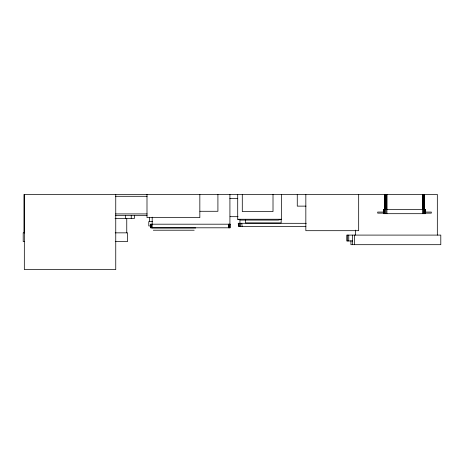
<?xml version="1.0" encoding="UTF-8"?>
<svg xmlns="http://www.w3.org/2000/svg" width="464" height="464" viewBox="0 0 464 464"><rect width="100%" height="100%" fill="white"/><g stroke="black" fill="none" stroke-linecap="round" stroke-linejoin="round"><path stroke-width="0.7" d="M281.526 194.41L281.526 219.252L278.319 220.075L240.915 220.075L237.707 219.252L237.707 194.41M115.623 196.295L147.117 196.295M229.819 198.546L237.748 198.546M306.002 206.126L297.267 206.126L297.267 194.41M199.943 211.282L217.912 211.282L217.912 194.41M383.687 212.065L377.69 212.065L377.69 213.133L383.687 213.133M425.523 212.065L431.323 212.065L431.323 213.133L425.523 213.133M115.606 213.921L147.146 213.921M115.269 215.656L147.071 215.656M230.103 216.682L238.078 216.682M115.049 218.411L134.473 218.411L134.485 215.598M237.707 219.252L281.526 219.252M152.407 221.566L148.787 221.566L148.787 225.939L150.69 225.939M306.275 223.323L238.247 223.288L238.629 226.484L305.921 226.484M151.786 227.963L195.721 227.963M153.323 230.214L194.184 230.214M24.65 232.847L23.2 232.847L23.2 241.564L24.65 241.564M115.182 232.847L127.559 232.847L127.559 241.564L115.24 241.564M352.623 240.973L346.747 240.973L346.747 235.097L440.8 235.097L440.8 244.685L350.923 244.685L350.923 240.572M238.589 223.288L238.972 226.484M239.436 223.288L239.807 226.484M240.306 223.288L240.671 226.484M241.785 223.288L242.133 226.484M437.326 235.097L437.326 194.41L24 194.41L24 232.847M425.395 209.496L425.395 213.689M425.268 209.496L425.268 213.689M425.117 209.496L425.117 213.689M424.589 194.41L424.543 213.689M424.496 194.41L424.496 209.496M424.403 194.41L424.403 209.496M424.305 194.41L424.305 209.496M424.021 209.496L424.021 213.689M423.829 194.41L423.829 209.496M423.464 194.41L423.464 209.496M423.284 209.496L423.284 213.689M422.907 194.41L422.907 209.496M422.571 209.496L422.571 213.689M422.414 194.41L422.414 209.496M387.04 194.41L387.04 209.496M386.918 209.496L386.918 213.689M386.35 194.41L386.35 209.496M385.967 209.496L385.967 213.689M385.654 194.41L385.654 209.496M385.195 194.41L385.195 209.496M384.998 194.41L385.074 213.689M384.842 194.41L384.842 209.496M384.621 194.41L384.621 209.496M384.436 209.496L384.436 213.689M384.128 209.496L384.128 213.689M383.914 209.496L383.914 213.689M358.678 194.41L358.678 230.689L305.834 230.689L305.834 194.41M355.459 230.098L355.459 235.097M354.641 235.097L354.641 244.685M352.623 235.097L352.623 244.685M348.754 235.097L348.754 240.973M347.675 235.097L347.675 240.973M281.149 219.344L281.149 222.911L245.473 222.911L245.473 220.058M273.012 194.41L273.012 211.578L242.289 211.578L242.289 194.41M239.94 219.71L239.94 223.323M229.918 194.41L229.918 227.801M229.535 224.193L229.535 227.801M229.025 224.193L229.025 227.801M228.474 224.193L228.474 227.801M199.839 194.41L199.839 217.61L146.995 217.61L146.995 194.41M152.192 217.175L152.192 227.801M151.641 224.193L151.641 227.801M151.131 224.193L151.131 227.801M150.748 224.193L150.748 227.801M149.449 217.28L149.449 221.566M131.231 215.598L131.231 218.411M126.759 218.608L126.759 232.847M125.558 215.598L125.558 218.411M115.751 194.41L115.751 269.59L24.325 269.59L24.325 194.41M425.523 209.496L383.687 209.496L383.687 213.689L425.523 213.689L425.523 209.496M230.138 224.193L150.527 224.193L150.527 227.801L230.138 227.801L230.138 224.193"/></g></svg>
